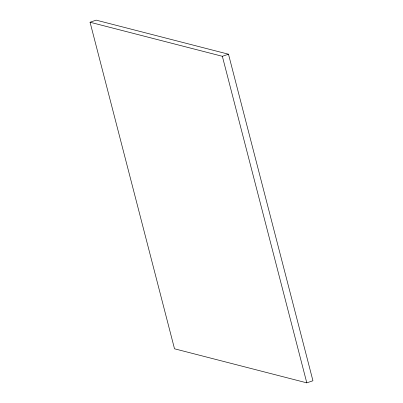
<?xml version="1.0" encoding="UTF-8"?>
<svg xmlns="http://www.w3.org/2000/svg" width="403" height="403" viewBox="0 0 403 403"><rect width="100%" height="100%" fill="white"/><g stroke="black" fill="none" stroke-linecap="round" stroke-linejoin="round"><path stroke-width="0.6" d="M90.06 22.241L96.196 20.15L228.486 54.203L312.94 380.759L306.804 382.85L174.514 348.797L90.06 22.241L222.35 56.294L228.486 54.203M222.35 56.294L306.804 382.85"/></g></svg>
